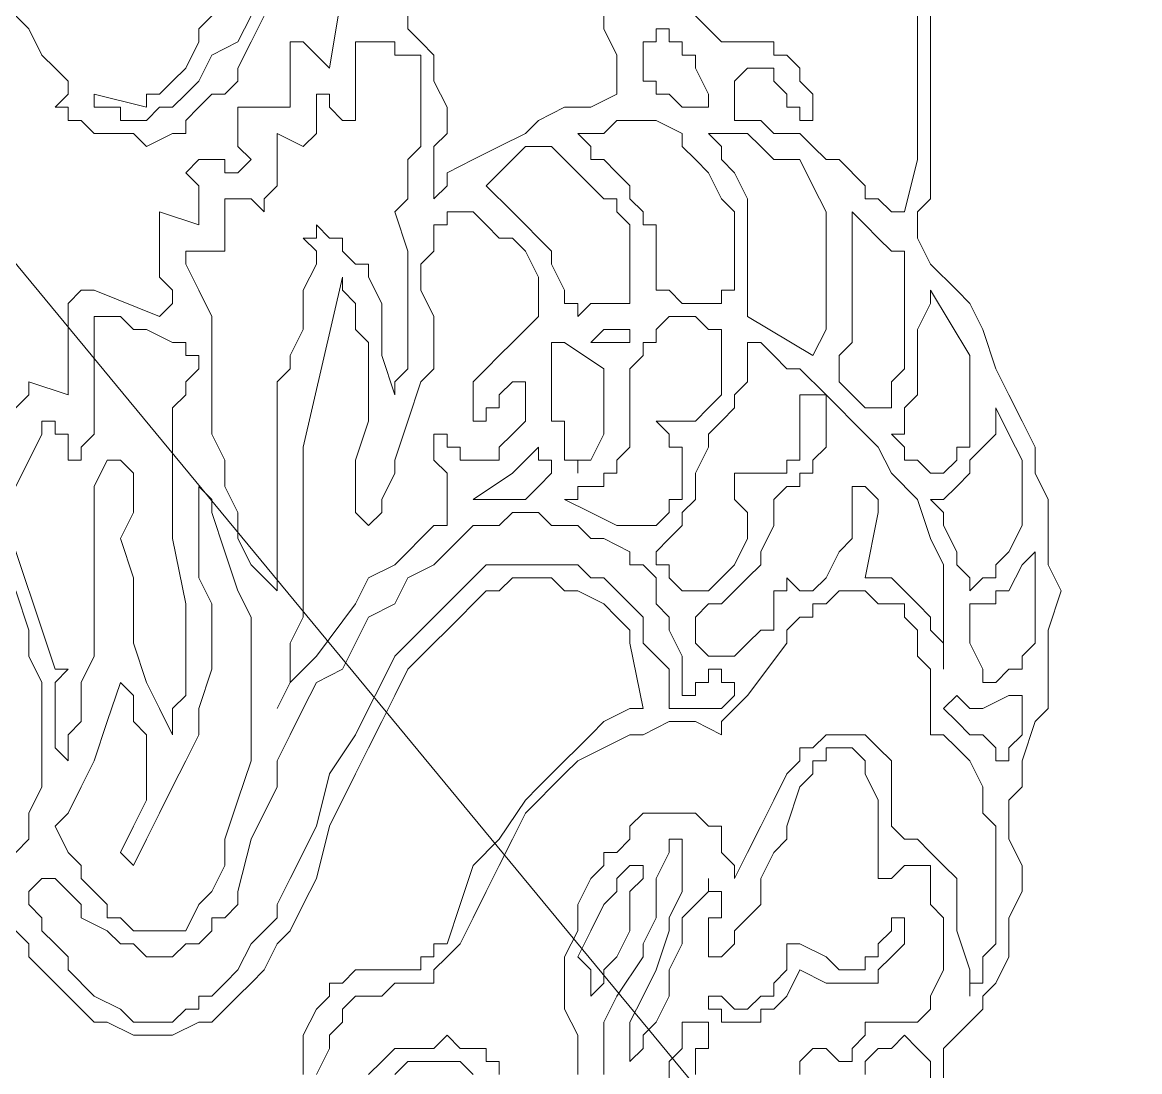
# Model space of a CAD drawing. Extents: x -66030 to 95157, y -13132 to 45879.
# Drawn here: x -17907.4 to -17573.4, y 15058.3 to 15371.9 of the extents above; entities that cross this region are included whole.
import ezdxf

# ---------------------------------------------------------------- set-up
doc = ezdxf.new("R2010")
doc.units = 0
doc.header["$LTSCALE"] = 100
doc.header["$MEASUREMENT"] = 0
doc.layers.get('0').update_dxf_attribs({"linetype": 'CONTINUOUS'})

msp = doc.modelspace()

# ---------------------------------------------------------------- linework, layer by layer
at = {"lineweight": 0}
for points in [[(-18131.96, 15569.16), (-17573.41, 14893.43)], [(-17909.32, 15256.69), (-17905.41, 15260.59), (-17905.41, 15264.5), (-17905.41, 15264.5), (-17893.69, 15260.59), (-17893.69, 15264.5), (-17893.69, 15264.5), (-17893.69, 15268.4), (-17893.69, 15268.4), (-17893.69, 15276.22), (-17893.69, 15280.12), (-17893.69, 15284.03), (-17893.69, 15287.93), (-17893.69, 15287.93), (-17893.69, 15287.93), (-17889.79, 15291.84), (-17889.79, 15291.84), (-17885.88, 15291.84), (-17866.35, 15284.03), (-17862.45, 15287.93), (-17862.45, 15291.84), (-17866.35, 15295.75), (-17866.35, 15299.65), (-17866.35, 15307.46), (-17866.35, 15311.37), (-17866.35, 15315.28), (-17854.64, 15311.37), (-17854.64, 15315.28), (-17854.64, 15315.28), (-17854.64, 15319.18), (-17854.64, 15323.09), (-17854.64, 15323.09), (-17858.54, 15326.99), (-17858.54, 15326.99), (-17854.64, 15330.9), (-17854.64, 15330.9), (-17854.64, 15330.9), (-17850.73, 15330.9), (-17846.82, 15330.9), (-17846.82, 15326.99), (-17846.82, 15326.99), (-17842.92, 15326.99), (-17842.92, 15326.99), (-17839.01, 15330.9), (-17842.92, 15334.81), (-17842.92, 15338.71), (-17842.92, 15342.62), (-17842.92, 15346.52), (-17839.01, 15346.52), (-17839.01, 15346.52), (-17827.29, 15346.52), (-17827.29, 15346.52), (-17827.29, 15346.52), (-17827.29, 15350.43), (-17827.29, 15358.24), (-17827.29, 15362.15), (-17827.29, 15362.15), (-17827.29, 15366.05), (-17827.29, 15366.05), (-17823.39, 15366.05), (-17823.39, 15366.05), (-17819.48, 15362.15), (-17819.48, 15362.15), (-17819.48, 15362.15), (-17815.58, 15358.24), (-17815.58, 15358.24), (-17811.67, 15381.68)], [(-17835.11, 15373.86), (-17839.01, 15366.05), (-17842.92, 15358.24), (-17842.92, 15354.34), (-17846.82, 15350.43), (-17850.73, 15350.43), (-17854.64, 15346.52), (-17858.54, 15342.62), (-17858.54, 15338.71), (-17862.45, 15338.71), (-17870.26, 15334.81), (-17874.16, 15338.71), (-17878.07, 15338.71), (-17881.98, 15338.71), (-17885.88, 15338.71), (-17889.79, 15342.62), (-17893.69, 15342.62), (-17893.69, 15346.52), (-17897.6, 15346.52), (-17893.69, 15350.43), (-17893.69, 15350.43), (-17893.69, 15354.34), (-17893.69, 15354.34), (-17897.6, 15358.24), (-17901.51, 15362.15), (-17905.41, 15369.96), (-17909.32, 15373.86)], [(-17850.73, 15373.86), (-17854.64, 15369.96), (-17854.64, 15366.05), (-17858.54, 15358.24), (-17862.45, 15354.34), (-17862.45, 15354.34), (-17866.35, 15350.43), (-17870.26, 15350.43), (-17870.26, 15346.52), (-17885.88, 15350.43), (-17885.88, 15346.52), (-17881.98, 15346.52), (-17878.07, 15346.52), (-17878.07, 15342.62), (-17874.16, 15342.62), (-17870.26, 15342.62), (-17870.26, 15342.62), (-17866.35, 15346.52), (-17866.35, 15346.52), (-17862.45, 15346.52), (-17858.54, 15350.43), (-17854.64, 15354.34), (-17854.64, 15354.34), (-17850.73, 15362.15), (-17842.92, 15366.05), (-17839.01, 15373.86)], [(-17733.55, 15373.86), (-17733.55, 15369.96), (-17729.64, 15362.15), (-17729.64, 15354.34), (-17729.64, 15350.43), (-17737.46, 15346.52), (-17745.27, 15346.52), (-17753.08, 15342.62), (-17756.99, 15338.71), (-17764.8, 15334.81), (-17772.61, 15330.9), (-17780.42, 15326.99), (-17780.42, 15323.09), (-17784.33, 15319.18), (-17784.33, 15334.81), (-17780.42, 15338.71), (-17780.42, 15346.52), (-17784.33, 15354.34), (-17784.33, 15358.24), (-17784.33, 15358.24), (-17784.33, 15362.15), (-17788.23, 15366.05), (-17788.23, 15366.05), (-17792.14, 15369.96), (-17792.14, 15373.86)], [(-17706.21, 15373.86), (-17702.3, 15369.96), (-17702.3, 15369.96), (-17698.4, 15366.05), (-17694.49, 15366.05), (-17694.49, 15366.05), (-17690.58, 15366.05), (-17690.58, 15366.05), (-17686.68, 15366.05), (-17682.77, 15366.05), (-17682.77, 15362.15), (-17678.87, 15362.15), (-17678.87, 15362.15), (-17674.96, 15358.24), (-17674.96, 15358.24), (-17674.96, 15354.34), (-17671.05, 15350.43), (-17671.05, 15342.62), (-17674.96, 15342.62), (-17674.96, 15346.52), (-17678.87, 15346.52), (-17678.87, 15346.52), (-17678.87, 15350.43), (-17682.77, 15354.34), (-17682.77, 15358.24), (-17686.68, 15358.24), (-17686.68, 15358.24), (-17686.68, 15358.24), (-17690.58, 15358.24), (-17690.58, 15358.24), (-17694.49, 15354.34), (-17694.49, 15350.43), (-17694.49, 15350.43), (-17694.49, 15346.52), (-17694.49, 15346.52), (-17694.49, 15342.62), (-17690.58, 15342.62), (-17686.68, 15342.62), (-17682.77, 15338.71), (-17678.87, 15338.71), (-17674.96, 15338.71), (-17671.05, 15334.81), (-17671.05, 15334.81), (-17667.15, 15330.9), (-17663.24, 15330.9), (-17655.43, 15323.09), (-17655.43, 15319.18), (-17651.52, 15319.18), (-17647.62, 15315.28), (-17643.71, 15315.28), (-17639.81, 15330.9), (-17639.81, 15342.62), (-17639.81, 15358.24), (-17639.81, 15373.86)], [(-17631.99, 15053.58), (-17631.99, 15061.39), (-17631.99, 15065.29), (-17628.09, 15069.2), (-17624.18, 15073.11), (-17620.28, 15077.01), (-17620.28, 15080.92), (-17616.37, 15084.82), (-17612.47, 15092.64), (-17612.47, 15104.35), (-17608.56, 15112.17), (-17608.56, 15119.98), (-17612.47, 15127.79), (-17612.47, 15131.69), (-17612.47, 15135.6), (-17612.47, 15139.51), (-17608.56, 15143.41), (-17608.56, 15151.22), (-17604.65, 15162.94), (-17600.75, 15166.85), (-17600.75, 15174.66), (-17600.75, 15182.47), (-17600.75, 15190.28), (-17596.84, 15202), (-17600.75, 15209.81), (-17600.75, 15217.63), (-17600.75, 15229.34), (-17604.65, 15237.16), (-17604.65, 15244.97), (-17608.56, 15252.78), (-17612.47, 15260.59), (-17616.37, 15268.4), (-17620.28, 15280.12), (-17624.18, 15287.93), (-17628.09, 15291.84), (-17635.9, 15299.65), (-17639.81, 15307.46), (-17639.81, 15311.37), (-17639.81, 15311.37), (-17639.81, 15315.28), (-17639.81, 15315.28), (-17635.9, 15319.18), (-17635.9, 15319.18), (-17635.9, 15323.09), (-17635.9, 15330.9), (-17635.9, 15342.62), (-17635.9, 15354.34), (-17635.9, 15366.05), (-17635.9, 15373.86)], [(-17909.32, 15100.45), (-17905.41, 15096.54), (-17905.41, 15092.64), (-17901.51, 15088.73), (-17897.6, 15084.82), (-17889.79, 15077.01), (-17885.88, 15073.11), (-17881.98, 15073.11), (-17874.16, 15069.2), (-17874.16, 15069.2), (-17870.26, 15069.2), (-17866.35, 15069.2), (-17862.45, 15069.2), (-17854.64, 15073.11), (-17850.73, 15073.11), (-17846.82, 15077.01), (-17842.92, 15080.92), (-17842.92, 15080.92), (-17839.01, 15084.82), (-17835.11, 15088.73), (-17831.2, 15096.54), (-17827.29, 15100.45), (-17823.39, 15108.26), (-17819.48, 15116.07), (-17815.58, 15131.69), (-17807.76, 15147.32), (-17803.86, 15155.13), (-17799.95, 15162.94), (-17796.05, 15170.75), (-17792.14, 15178.57), (-17784.33, 15186.38), (-17780.42, 15190.28), (-17776.52, 15194.19), (-17772.61, 15198.1), (-17768.7, 15202), (-17764.8, 15202), (-17760.89, 15205.91), (-17756.99, 15205.91), (-17749.17, 15205.91), (-17745.27, 15202), (-17741.36, 15202), (-17733.55, 15198.1), (-17729.64, 15194.19), (-17725.74, 15190.28), (-17725.74, 15186.38), (-17721.83, 15166.85), (-17725.74, 15166.85), (-17733.55, 15162.94), (-17737.46, 15159.04), (-17741.36, 15155.13), (-17745.27, 15151.22), (-17749.17, 15147.32), (-17753.08, 15143.41), (-17756.99, 15139.51), (-17764.8, 15127.79), (-17772.61, 15119.98), (-17776.52, 15108.26), (-17780.42, 15096.54), (-17784.33, 15096.54), (-17784.33, 15092.64), (-17788.23, 15092.64), (-17788.23, 15088.73), (-17792.14, 15088.73), (-17796.05, 15088.73), (-17799.95, 15088.73), (-17807.76, 15088.73), (-17807.76, 15088.73), (-17811.67, 15084.82), (-17811.67, 15084.82), (-17815.58, 15084.82), (-17815.58, 15080.92), (-17819.48, 15077.01), (-17823.39, 15069.2), (-17823.39, 15057.48)], [(-17909.32, 15202), (-17905.41, 15190.28), (-17905.41, 15182.47), (-17901.51, 15174.66), (-17901.51, 15162.94), (-17901.51, 15155.13), (-17901.51, 15143.41), (-17905.41, 15135.6), (-17905.41, 15127.79), (-17909.32, 15123.88)], [(-17741.36, 15057.48), (-17741.36, 15065.29), (-17741.36, 15069.2), (-17745.27, 15077.01), (-17745.27, 15084.82), (-17745.27, 15092.64), (-17741.36, 15100.45), (-17741.36, 15108.26), (-17737.46, 15116.07), (-17733.55, 15119.98), (-17733.55, 15123.88), (-17729.64, 15123.88), (-17725.74, 15127.79), (-17725.74, 15131.69), (-17721.83, 15135.6), (-17717.93, 15135.6), (-17710.11, 15135.6), (-17710.11, 15135.6), (-17706.21, 15135.6), (-17702.3, 15131.69), (-17702.3, 15131.69), (-17698.4, 15131.69), (-17698.4, 15127.79), (-17698.4, 15127.79), (-17698.4, 15123.88), (-17694.49, 15119.98), (-17694.49, 15119.98), (-17694.49, 15116.07), (-17690.58, 15123.88), (-17686.68, 15131.69), (-17682.77, 15139.51), (-17678.87, 15147.32), (-17678.87, 15147.32), (-17674.96, 15151.22), (-17674.96, 15155.13), (-17671.05, 15155.13), (-17667.15, 15159.04), (-17663.24, 15159.04), (-17659.34, 15159.04), (-17655.43, 15159.04), (-17655.43, 15159.04), (-17651.52, 15155.13), (-17651.52, 15155.13), (-17651.52, 15155.13), (-17647.62, 15151.22), (-17647.62, 15147.32), (-17647.62, 15139.51), (-17647.62, 15131.69), (-17643.71, 15127.79), (-17643.71, 15127.79), (-17639.81, 15127.79), (-17639.81, 15127.79), (-17635.9, 15123.88), (-17635.9, 15123.88), (-17631.99, 15119.98), (-17628.09, 15116.07), (-17628.09, 15100.45), (-17624.18, 15088.73), (-17624.18, 15080.92), (-17624.18, 15084.82), (-17620.28, 15084.82), (-17620.28, 15088.73), (-17620.28, 15092.64), (-17616.37, 15096.54), (-17616.37, 15100.45), (-17616.37, 15108.26), (-17616.37, 15112.17), (-17616.37, 15123.88), (-17616.37, 15131.69), (-17620.28, 15135.6), (-17620.28, 15139.51), (-17620.28, 15143.41), (-17624.18, 15151.22), (-17624.18, 15151.22), (-17628.09, 15155.13), (-17628.09, 15155.13), (-17631.99, 15159.04), (-17631.99, 15159.04), (-17635.9, 15159.04), (-17635.9, 15162.94), (-17635.9, 15166.85), (-17635.9, 15170.75), (-17635.9, 15178.57), (-17639.81, 15182.47), (-17639.81, 15186.38), (-17639.81, 15190.28), (-17639.81, 15190.28), (-17643.71, 15194.19), (-17643.71, 15198.1), (-17647.62, 15198.1), (-17651.52, 15198.1), (-17655.43, 15202), (-17659.34, 15202), (-17663.24, 15202), (-17667.15, 15198.1), (-17671.05, 15198.1), (-17671.05, 15194.19), (-17674.96, 15194.19), (-17678.87, 15190.28), (-17678.87, 15186.38), (-17690.58, 15170.75), (-17690.58, 15170.75), (-17694.49, 15166.85), (-17698.4, 15162.94), (-17698.4, 15159.04), (-17706.21, 15162.94), (-17714.02, 15162.94), (-17721.83, 15159.04), (-17725.74, 15159.04), (-17733.55, 15155.13), (-17741.36, 15151.22), (-17745.27, 15147.32), (-17749.17, 15143.41), (-17753.08, 15139.51), (-17756.99, 15135.6), (-17760.89, 15127.79), (-17764.8, 15119.98), (-17768.7, 15112.17), (-17772.61, 15104.35), (-17776.52, 15096.54), (-17780.42, 15092.64), (-17784.33, 15088.73), (-17784.33, 15084.82), (-17788.23, 15084.82), (-17796.05, 15084.82), (-17799.95, 15080.92), (-17803.86, 15080.92), (-17807.76, 15080.92), (-17811.67, 15077.01), (-17811.67, 15073.11), (-17815.58, 15069.2), (-17815.58, 15065.29), (-17819.48, 15057.48)], [(-17674.96, 15057.48), (-17674.96, 15061.39), (-17671.05, 15065.29), (-17671.05, 15065.29), (-17671.05, 15065.29), (-17667.15, 15065.29), (-17667.15, 15065.29), (-17663.24, 15061.39), (-17663.24, 15061.39), (-17659.34, 15061.39), (-17659.34, 15065.29), (-17659.34, 15065.29), (-17655.43, 15069.2), (-17655.43, 15073.11), (-17651.52, 15073.11), (-17651.52, 15073.11), (-17647.62, 15073.11), (-17643.71, 15073.11), (-17639.81, 15073.11), (-17635.9, 15077.01), (-17635.9, 15080.92), (-17635.9, 15080.92), (-17631.99, 15088.73), (-17631.99, 15092.64), (-17631.99, 15096.54), (-17631.99, 15104.35), (-17635.9, 15108.26), (-17635.9, 15119.98), (-17639.81, 15119.98), (-17639.81, 15119.98), (-17643.71, 15119.98), (-17643.71, 15119.98), (-17647.62, 15116.07), (-17651.52, 15116.07), (-17651.52, 15116.07), (-17651.52, 15119.98), (-17651.52, 15123.88), (-17651.52, 15123.88), (-17651.52, 15131.69), (-17651.52, 15131.69), (-17651.52, 15135.6), (-17651.52, 15139.51), (-17655.43, 15147.32), (-17655.43, 15151.22), (-17655.43, 15151.22), (-17659.34, 15155.13), (-17659.34, 15155.13), (-17663.24, 15155.13), (-17667.15, 15155.13), (-17667.15, 15151.22), (-17671.05, 15151.22), (-17671.05, 15147.32), (-17671.05, 15147.32), (-17674.96, 15143.41), (-17678.87, 15131.69), (-17678.87, 15127.79), (-17682.77, 15123.88), (-17686.68, 15116.07), (-17686.68, 15108.26), (-17694.49, 15100.45), (-17694.49, 15096.54), (-17698.4, 15092.64), (-17698.4, 15092.64), (-17702.3, 15092.64), (-17702.3, 15096.54), (-17702.3, 15096.54), (-17702.3, 15100.45), (-17702.3, 15104.35), (-17698.4, 15104.35), (-17698.4, 15108.26), (-17698.4, 15112.17), (-17702.3, 15112.17), (-17702.3, 15116.07), (-17702.3, 15112.17), (-17706.21, 15108.26), (-17710.11, 15104.35), (-17710.11, 15096.54), (-17714.02, 15088.73), (-17714.02, 15080.92), (-17717.93, 15073.11), (-17721.83, 15069.2), (-17721.83, 15065.29), (-17725.74, 15061.39), (-17725.74, 15061.39), (-17725.74, 15061.39), (-17725.74, 15065.29), (-17725.74, 15065.29), (-17725.74, 15069.2), (-17725.74, 15069.2), (-17725.74, 15073.11), (-17721.83, 15080.92), (-17717.93, 15088.73), (-17714.02, 15100.45), (-17714.02, 15104.35), (-17710.11, 15112.17), (-17710.11, 15112.17), (-17710.11, 15116.07), (-17710.11, 15119.98), (-17710.11, 15123.88), (-17710.11, 15123.88), (-17710.11, 15127.79), (-17710.11, 15127.79), (-17714.02, 15127.79), (-17714.02, 15123.88), (-17714.02, 15123.88), (-17717.93, 15116.07), (-17717.93, 15108.26), (-17717.93, 15108.26), (-17717.93, 15104.35), (-17721.83, 15096.54), (-17721.83, 15092.64), (-17729.64, 15080.92), (-17733.55, 15073.11), (-17733.55, 15069.2), (-17733.55, 15069.2), (-17733.55, 15065.29), (-17733.55, 15061.39), (-17733.55, 15057.48)], [(-17714.02, 15053.58), (-17714.02, 15061.39), (-17710.11, 15065.29), (-17710.11, 15069.2), (-17710.11, 15073.11), (-17706.21, 15073.11), (-17706.21, 15073.11), (-17702.3, 15073.11), (-17702.3, 15073.11), (-17702.3, 15069.2), (-17702.3, 15065.29), (-17702.3, 15065.29), (-17702.3, 15065.29), (-17706.21, 15065.29), (-17706.21, 15061.39), (-17706.21, 15061.39), (-17706.21, 15057.48)], [(-17803.86, 15057.48), (-17799.95, 15061.39), (-17799.95, 15061.39), (-17796.05, 15065.29), (-17792.14, 15065.29), (-17792.14, 15065.29), (-17788.23, 15065.29), (-17784.33, 15065.29), (-17780.42, 15069.2), (-17776.52, 15065.29), (-17772.61, 15065.29), (-17768.7, 15065.29), (-17768.7, 15061.39), (-17764.8, 15061.39), (-17764.8, 15057.48)], [(-17635.9, 15053.58), (-17635.9, 15061.39), (-17639.81, 15065.29), (-17639.81, 15065.29), (-17639.81, 15065.29), (-17643.71, 15069.2), (-17647.62, 15065.29), (-17651.52, 15065.29), (-17651.52, 15065.29), (-17655.43, 15061.39), (-17655.43, 15057.48)], [(-17796.05, 15057.48), (-17792.14, 15061.39), (-17788.23, 15061.39), (-17784.33, 15061.39), (-17780.42, 15061.39), (-17776.52, 15061.39), (-17772.61, 15057.48)]]:
    msp.add_lwpolyline(points, dxfattribs=at)
for points in [[(-17710.11, 15346.52), (-17710.11, 15346.52), (-17706.21, 15346.52), (-17706.21, 15346.52), (-17706.21, 15346.52), (-17702.3, 15346.52), (-17702.3, 15346.52), (-17702.3, 15350.43), (-17706.21, 15358.24), (-17706.21, 15362.15), (-17710.11, 15362.15), (-17710.11, 15366.05), (-17714.02, 15366.05), (-17714.02, 15369.96), (-17717.93, 15369.96), (-17717.93, 15366.05), (-17717.93, 15366.05), (-17721.83, 15366.05), (-17721.83, 15366.05), (-17721.83, 15362.15), (-17721.83, 15358.24), (-17721.83, 15358.24), (-17721.83, 15354.34), (-17717.93, 15354.34), (-17717.93, 15350.43), (-17714.02, 15350.43), (-17710.11, 15346.52)], [(-17850.73, 15264.5), (-17850.73, 15248.87), (-17846.82, 15241.06), (-17846.82, 15233.25), (-17842.92, 15225.44), (-17842.92, 15217.63), (-17839.01, 15209.81), (-17835.11, 15205.91), (-17831.2, 15202), (-17831.2, 15213.72), (-17831.2, 15221.53), (-17831.2, 15237.16), (-17831.2, 15244.97), (-17831.2, 15256.69), (-17831.2, 15260.59), (-17831.2, 15264.5), (-17827.29, 15268.4), (-17827.29, 15272.31), (-17823.39, 15280.12), (-17823.39, 15287.93), (-17823.39, 15291.84), (-17819.48, 15299.65), (-17819.48, 15303.56), (-17823.39, 15307.46), (-17819.48, 15307.46), (-17819.48, 15311.37), (-17819.48, 15311.37), (-17815.58, 15307.46), (-17811.67, 15307.46), (-17811.67, 15303.56), (-17807.76, 15299.65), (-17803.86, 15299.65), (-17803.86, 15295.75), (-17799.95, 15287.93), (-17799.95, 15280.12), (-17799.95, 15272.31), (-17796.05, 15260.59), (-17796.05, 15264.5), (-17792.14, 15268.4), (-17792.14, 15272.31), (-17792.14, 15276.22), (-17792.14, 15280.12), (-17792.14, 15287.93), (-17792.14, 15295.75), (-17792.14, 15303.56), (-17796.05, 15315.28), (-17792.14, 15319.18), (-17792.14, 15323.09), (-17792.14, 15330.9), (-17788.23, 15334.81), (-17788.23, 15338.71), (-17788.23, 15338.71), (-17788.23, 15346.52), (-17788.23, 15354.34), (-17788.23, 15362.15), (-17792.14, 15362.15), (-17796.05, 15362.15), (-17796.05, 15366.05), (-17799.95, 15366.05), (-17799.95, 15366.05), (-17803.86, 15366.05), (-17807.76, 15366.05), (-17807.76, 15366.05), (-17807.76, 15362.15), (-17807.76, 15354.34), (-17807.76, 15350.43), (-17807.76, 15346.52), (-17807.76, 15346.52), (-17807.76, 15342.62), (-17811.67, 15342.62), (-17811.67, 15342.62), (-17815.58, 15346.52), (-17815.58, 15350.43), (-17819.48, 15350.43), (-17819.48, 15350.43), (-17819.48, 15346.52), (-17819.48, 15342.62), (-17819.48, 15338.71), (-17819.48, 15338.71), (-17819.48, 15338.71), (-17823.39, 15334.81), (-17823.39, 15334.81), (-17831.2, 15338.71), (-17831.2, 15334.81), (-17831.2, 15330.9), (-17831.2, 15326.99), (-17831.2, 15323.09), (-17831.2, 15323.09), (-17835.11, 15319.18), (-17835.11, 15315.28), (-17835.11, 15315.28), (-17839.01, 15319.18), (-17839.01, 15319.18), (-17842.92, 15319.18), (-17842.92, 15319.18), (-17846.82, 15319.18), (-17846.82, 15319.18), (-17846.82, 15315.28), (-17846.82, 15315.28), (-17846.82, 15311.37), (-17846.82, 15307.46), (-17846.82, 15307.46), (-17846.82, 15303.56), (-17846.82, 15303.56), (-17846.82, 15303.56), (-17850.73, 15303.56), (-17850.73, 15303.56), (-17854.64, 15303.56), (-17854.64, 15303.56), (-17854.64, 15303.56), (-17858.54, 15303.56), (-17858.54, 15303.56), (-17858.54, 15299.65), (-17854.64, 15291.84), (-17850.73, 15284.03), (-17850.73, 15280.12), (-17850.73, 15272.31), (-17850.73, 15272.31), (-17850.73, 15268.4), (-17850.73, 15268.4), (-17850.73, 15264.5)], [(-17725.74, 15319.18), (-17721.83, 15315.28), (-17721.83, 15311.37), (-17717.93, 15311.37), (-17717.93, 15307.46), (-17717.93, 15303.56), (-17717.93, 15299.65), (-17717.93, 15291.84), (-17714.02, 15291.84), (-17710.11, 15287.93), (-17706.21, 15287.93), (-17702.3, 15287.93), (-17698.4, 15287.93), (-17698.4, 15287.93), (-17698.4, 15287.93), (-17698.4, 15291.84), (-17694.49, 15291.84), (-17694.49, 15295.75), (-17694.49, 15299.65), (-17694.49, 15303.56), (-17694.49, 15307.46), (-17694.49, 15315.28), (-17698.4, 15319.18), (-17702.3, 15326.99), (-17706.21, 15330.9), (-17710.11, 15334.81), (-17710.11, 15338.71), (-17717.93, 15342.62), (-17717.93, 15342.62), (-17717.93, 15342.62), (-17721.83, 15342.62), (-17725.74, 15342.62), (-17729.64, 15342.62), (-17733.55, 15338.71), (-17737.46, 15338.71), (-17741.36, 15338.71), (-17737.46, 15334.81), (-17737.46, 15334.81), (-17737.46, 15330.9), (-17733.55, 15330.9), (-17729.64, 15326.99), (-17725.74, 15323.09), (-17725.74, 15319.18)], [(-17690.58, 15284.03), (-17671.05, 15272.31), (-17667.15, 15280.12), (-17667.15, 15287.93), (-17667.15, 15295.75), (-17667.15, 15303.56), (-17667.15, 15307.46), (-17667.15, 15315.28), (-17671.05, 15323.09), (-17674.96, 15330.9), (-17682.77, 15330.9), (-17686.68, 15334.81), (-17690.58, 15338.71), (-17694.49, 15338.71), (-17698.4, 15338.71), (-17702.3, 15338.71), (-17698.4, 15334.81), (-17698.4, 15330.9), (-17694.49, 15326.99), (-17690.58, 15319.18), (-17690.58, 15311.37), (-17690.58, 15307.46), (-17690.58, 15299.65), (-17690.58, 15291.84), (-17690.58, 15284.03)], [(-17745.27, 15287.93), (-17741.36, 15287.93), (-17741.36, 15284.03), (-17737.46, 15287.93), (-17733.55, 15287.93), (-17729.64, 15287.93), (-17725.74, 15287.93), (-17725.74, 15291.84), (-17725.74, 15295.75), (-17725.74, 15299.65), (-17725.74, 15303.56), (-17725.74, 15307.46), (-17725.74, 15311.37), (-17729.64, 15315.28), (-17729.64, 15319.18), (-17733.55, 15319.18), (-17737.46, 15323.09), (-17741.36, 15326.99), (-17745.27, 15330.9), (-17749.17, 15334.81), (-17753.08, 15334.81), (-17753.08, 15334.81), (-17756.99, 15334.81), (-17768.7, 15323.09), (-17760.89, 15315.28), (-17756.99, 15311.37), (-17753.08, 15307.46), (-17749.17, 15303.56), (-17749.17, 15299.65), (-17745.27, 15291.84), (-17745.27, 15287.93)], [(-17831.2, 15166.85), (-17827.29, 15174.66), (-17819.48, 15182.47), (-17807.76, 15198.1), (-17803.86, 15205.91), (-17796.05, 15209.81), (-17792.14, 15213.72), (-17788.23, 15217.63), (-17784.33, 15221.53), (-17780.42, 15221.53), (-17780.42, 15225.44), (-17780.42, 15229.34), (-17780.42, 15229.34), (-17780.42, 15233.25), (-17780.42, 15237.16), (-17784.33, 15241.06), (-17784.33, 15241.06), (-17784.33, 15244.97), (-17784.33, 15244.97), (-17784.33, 15248.87), (-17784.33, 15248.87), (-17780.42, 15248.87), (-17780.42, 15244.97), (-17776.52, 15244.97), (-17776.52, 15241.06), (-17776.52, 15241.06), (-17772.61, 15241.06), (-17772.61, 15241.06), (-17768.7, 15241.06), (-17768.7, 15241.06), (-17768.7, 15241.06), (-17764.8, 15241.06), (-17764.8, 15244.97), (-17760.89, 15248.87), (-17760.89, 15248.87), (-17756.99, 15252.78), (-17756.99, 15256.69), (-17756.99, 15260.59), (-17756.99, 15264.5), (-17756.99, 15264.5), (-17760.89, 15264.5), (-17760.89, 15264.5), (-17760.89, 15264.5), (-17764.8, 15260.59), (-17764.8, 15256.69), (-17768.7, 15256.69), (-17768.7, 15252.78), (-17768.7, 15252.78), (-17772.61, 15252.78), (-17772.61, 15256.69), (-17772.61, 15256.69), (-17772.61, 15260.59), (-17772.61, 15264.5), (-17768.7, 15268.4), (-17764.8, 15272.31), (-17760.89, 15276.22), (-17756.99, 15280.12), (-17753.08, 15284.03), (-17753.08, 15287.93), (-17753.08, 15287.93), (-17753.08, 15291.84), (-17753.08, 15295.75), (-17756.99, 15303.56), (-17760.89, 15307.46), (-17764.8, 15307.46), (-17768.7, 15311.37), (-17772.61, 15315.28), (-17772.61, 15315.28), (-17776.52, 15315.28), (-17776.52, 15315.28), (-17780.42, 15315.28), (-17780.42, 15311.37), (-17784.33, 15311.37), (-17784.33, 15307.46), (-17784.33, 15303.56), (-17788.23, 15299.65), (-17788.23, 15295.75), (-17788.23, 15291.84), (-17784.33, 15284.03), (-17784.33, 15276.22), (-17784.33, 15272.31), (-17784.33, 15268.4), (-17788.23, 15264.5), (-17792.14, 15252.78), (-17796.05, 15241.06), (-17796.05, 15237.16), (-17799.95, 15229.34), (-17799.95, 15225.44), (-17803.86, 15221.53), (-17807.76, 15225.44), (-17807.76, 15241.06), (-17803.86, 15252.78), (-17803.86, 15260.59), (-17803.86, 15268.4), (-17803.86, 15276.22), (-17807.76, 15280.12), (-17807.76, 15284.03), (-17807.76, 15287.93), (-17811.67, 15291.84), (-17811.67, 15295.75), (-17823.39, 15244.97), (-17823.39, 15237.16), (-17823.39, 15225.44), (-17823.39, 15213.72), (-17823.39, 15205.91), (-17823.39, 15194.19), (-17827.29, 15186.38), (-17827.29, 15174.66), (-17831.2, 15166.85)], [(-17655.43, 15256.69), (-17651.52, 15256.69), (-17651.52, 15256.69), (-17647.62, 15256.69), (-17647.62, 15256.69), (-17647.62, 15260.59), (-17647.62, 15264.5), (-17643.71, 15268.4), (-17643.71, 15272.31), (-17643.71, 15280.12), (-17643.71, 15291.84), (-17643.71, 15299.65), (-17643.71, 15303.56), (-17647.62, 15303.56), (-17651.52, 15307.46), (-17655.43, 15311.37), (-17659.34, 15315.28), (-17659.34, 15315.28), (-17659.34, 15303.56), (-17659.34, 15291.84), (-17659.34, 15287.93), (-17659.34, 15280.12), (-17659.34, 15276.22), (-17663.24, 15272.31), (-17663.24, 15264.5), (-17659.34, 15260.59), (-17659.34, 15260.59), (-17655.43, 15256.69), (-17655.43, 15256.69), (-17655.43, 15256.69)], [(-17635.9, 15237.16), (-17635.9, 15237.16), (-17631.99, 15237.16), (-17628.09, 15241.06), (-17628.09, 15241.06), (-17628.09, 15244.97), (-17624.18, 15244.97), (-17624.18, 15252.78), (-17624.18, 15256.69), (-17624.18, 15260.59), (-17624.18, 15272.31), (-17635.9, 15291.84), (-17635.9, 15287.93), (-17639.81, 15280.12), (-17639.81, 15272.31), (-17639.81, 15264.5), (-17639.81, 15260.59), (-17643.71, 15256.69), (-17643.71, 15252.78), (-17643.71, 15248.87), (-17647.62, 15248.87), (-17643.71, 15244.97), (-17643.71, 15244.97), (-17643.71, 15241.06), (-17639.81, 15241.06), (-17635.9, 15237.16)], [(-17897.6, 15178.57), (-17893.69, 15178.57), (-17897.6, 15174.66), (-17897.6, 15166.85), (-17897.6, 15162.94), (-17897.6, 15159.04), (-17897.6, 15155.13), (-17893.69, 15151.22), (-17893.69, 15159.04), (-17889.79, 15162.94), (-17889.79, 15166.85), (-17889.79, 15174.66), (-17885.88, 15182.47), (-17885.88, 15194.19), (-17885.88, 15205.91), (-17885.88, 15217.63), (-17885.88, 15229.34), (-17885.88, 15233.25), (-17881.98, 15241.06), (-17881.98, 15241.06), (-17881.98, 15241.06), (-17878.07, 15241.06), (-17878.07, 15241.06), (-17878.07, 15241.06), (-17874.16, 15237.16), (-17874.16, 15225.44), (-17878.07, 15217.63), (-17874.16, 15205.91), (-17874.16, 15194.19), (-17874.16, 15186.38), (-17870.26, 15174.66), (-17866.35, 15166.85), (-17862.45, 15159.04), (-17862.45, 15162.94), (-17862.45, 15166.85), (-17858.54, 15170.75), (-17858.54, 15178.57), (-17858.54, 15186.38), (-17858.54, 15198.1), (-17862.45, 15217.63), (-17862.45, 15225.44), (-17862.45, 15233.25), (-17862.45, 15237.16), (-17862.45, 15241.06), (-17862.45, 15244.97), (-17862.45, 15252.78), (-17862.45, 15256.69), (-17858.54, 15260.59), (-17858.54, 15264.5), (-17858.54, 15264.5), (-17854.64, 15268.4), (-17854.64, 15272.31), (-17858.54, 15272.31), (-17858.54, 15276.22), (-17858.54, 15276.22), (-17862.45, 15276.22), (-17870.26, 15280.12), (-17870.26, 15280.12), (-17874.16, 15280.12), (-17878.07, 15284.03), (-17881.98, 15284.03), (-17885.88, 15284.03), (-17885.88, 15280.12), (-17885.88, 15272.31), (-17885.88, 15260.59), (-17885.88, 15248.87), (-17889.79, 15244.97), (-17889.79, 15241.06), (-17889.79, 15241.06), (-17893.69, 15241.06), (-17893.69, 15248.87), (-17897.6, 15248.87), (-17897.6, 15248.87), (-17897.6, 15248.87), (-17897.6, 15252.78), (-17901.51, 15252.78), (-17901.51, 15248.87), (-17913.22, 15225.44), (-17897.6, 15178.57)], [(-17717.93, 15221.53), (-17714.02, 15225.44), (-17714.02, 15225.44), (-17714.02, 15229.34), (-17710.11, 15229.34), (-17710.11, 15233.25), (-17710.11, 15241.06), (-17710.11, 15241.06), (-17710.11, 15241.06), (-17710.11, 15244.97), (-17714.02, 15244.97), (-17714.02, 15248.87), (-17714.02, 15248.87), (-17717.93, 15252.78), (-17717.93, 15252.78), (-17714.02, 15252.78), (-17714.02, 15252.78), (-17714.02, 15252.78), (-17710.11, 15252.78), (-17710.11, 15252.78), (-17706.21, 15252.78), (-17702.3, 15256.69), (-17702.3, 15256.69), (-17702.3, 15256.69), (-17698.4, 15260.59), (-17698.4, 15264.5), (-17698.4, 15264.5), (-17698.4, 15268.4), (-17698.4, 15272.31), (-17698.4, 15276.22), (-17698.4, 15276.22), (-17698.4, 15280.12), (-17702.3, 15280.12), (-17702.3, 15280.12), (-17706.21, 15284.03), (-17710.11, 15284.03), (-17710.11, 15284.03), (-17714.02, 15284.03), (-17717.93, 15280.12), (-17717.93, 15280.12), (-17717.93, 15276.22), (-17721.83, 15276.22), (-17721.83, 15272.31), (-17721.83, 15272.31), (-17725.74, 15268.4), (-17725.74, 15268.4), (-17725.74, 15264.5), (-17725.74, 15260.59), (-17725.74, 15260.59), (-17725.74, 15256.69), (-17725.74, 15252.78), (-17725.74, 15248.87), (-17725.74, 15244.97), (-17729.64, 15241.06), (-17729.64, 15237.16), (-17733.55, 15237.16), (-17733.55, 15233.25), (-17737.46, 15233.25), (-17741.36, 15233.25), (-17741.36, 15229.34), (-17745.27, 15229.34), (-17737.46, 15225.44), (-17729.64, 15221.53), (-17729.64, 15221.53), (-17725.74, 15221.53), (-17721.83, 15221.53), (-17717.93, 15221.53)], [(-17729.64, 15276.22), (-17729.64, 15276.22), (-17725.74, 15276.22), (-17725.74, 15276.22), (-17725.74, 15280.12), (-17725.74, 15280.12), (-17725.74, 15280.12), (-17729.64, 15280.12), (-17733.55, 15280.12), (-17733.55, 15280.12), (-17733.55, 15280.12), (-17737.46, 15276.22), (-17737.46, 15276.22), (-17733.55, 15276.22), (-17733.55, 15276.22), (-17733.55, 15276.22), (-17729.64, 15276.22)], [(-17745.27, 15241.06), (-17741.36, 15241.06), (-17741.36, 15237.16), (-17741.36, 15237.16), (-17741.36, 15241.06), (-17737.46, 15241.06), (-17737.46, 15241.06), (-17733.55, 15248.87), (-17733.55, 15252.78), (-17733.55, 15256.69), (-17733.55, 15256.69), (-17733.55, 15260.59), (-17733.55, 15264.5), (-17733.55, 15268.4), (-17745.27, 15276.22), (-17749.17, 15276.22), (-17749.17, 15272.31), (-17749.17, 15268.4), (-17749.17, 15264.5), (-17749.17, 15260.59), (-17749.17, 15252.78), (-17749.17, 15252.78), (-17745.27, 15252.78), (-17745.27, 15248.87), (-17745.27, 15244.97), (-17745.27, 15241.06)], [(-17706.21, 15202), (-17702.3, 15202), (-17702.3, 15202), (-17698.4, 15205.91), (-17698.4, 15205.91), (-17694.49, 15209.81), (-17690.58, 15217.63), (-17690.58, 15217.63), (-17690.58, 15221.53), (-17690.58, 15221.53), (-17690.58, 15221.53), (-17690.58, 15225.44), (-17694.49, 15229.34), (-17694.49, 15233.25), (-17694.49, 15233.25), (-17694.49, 15233.25), (-17694.49, 15237.16), (-17690.58, 15237.16), (-17690.58, 15237.16), (-17686.68, 15237.16), (-17686.68, 15237.16), (-17682.77, 15237.16), (-17678.87, 15237.16), (-17678.87, 15241.06), (-17674.96, 15241.06), (-17674.96, 15244.97), (-17674.96, 15244.97), (-17674.96, 15248.87), (-17674.96, 15248.87), (-17674.96, 15252.78), (-17674.96, 15256.69), (-17674.96, 15256.69), (-17674.96, 15260.59), (-17674.96, 15260.59), (-17671.05, 15260.59), (-17671.05, 15260.59), (-17667.15, 15260.59), (-17667.15, 15256.69), (-17667.15, 15256.69), (-17667.15, 15252.78), (-17667.15, 15248.87), (-17667.15, 15244.97), (-17671.05, 15241.06), (-17671.05, 15237.16), (-17674.96, 15237.16), (-17674.96, 15233.25), (-17678.87, 15233.25), (-17682.77, 15229.34), (-17682.77, 15225.44), (-17682.77, 15221.53), (-17686.68, 15213.72), (-17686.68, 15209.81), (-17690.58, 15205.91), (-17690.58, 15205.91), (-17694.49, 15202), (-17698.4, 15198.1), (-17702.3, 15198.1), (-17706.21, 15194.19), (-17706.21, 15194.19), (-17706.21, 15194.19), (-17706.21, 15190.28), (-17706.21, 15190.28), (-17706.21, 15186.38), (-17706.21, 15186.38), (-17702.3, 15182.47), (-17702.3, 15182.47), (-17702.3, 15182.47), (-17698.4, 15182.47), (-17698.4, 15182.47), (-17694.49, 15182.47), (-17690.58, 15186.38), (-17690.58, 15186.38), (-17686.68, 15190.28), (-17682.77, 15190.28), (-17682.77, 15194.19), (-17682.77, 15198.1), (-17682.77, 15202), (-17678.87, 15202), (-17678.87, 15202), (-17678.87, 15205.91), (-17674.96, 15202), (-17671.05, 15202), (-17667.15, 15205.91), (-17667.15, 15205.91), (-17667.15, 15205.91), (-17663.24, 15213.72), (-17659.34, 15217.63), (-17659.34, 15221.53), (-17659.34, 15225.44), (-17659.34, 15229.34), (-17659.34, 15233.25), (-17655.43, 15233.25), (-17655.43, 15233.25), (-17655.43, 15233.25), (-17651.52, 15229.34), (-17651.52, 15229.34), (-17651.52, 15225.44), (-17655.43, 15205.91), (-17647.62, 15205.91), (-17643.71, 15202), (-17643.71, 15202), (-17639.81, 15198.1), (-17635.9, 15194.19), (-17635.9, 15190.28), (-17631.99, 15186.38), (-17631.99, 15186.38), (-17631.99, 15182.47), (-17631.99, 15178.57), (-17631.99, 15186.38), (-17631.99, 15190.28), (-17631.99, 15194.19), (-17631.99, 15202), (-17631.99, 15205.91), (-17631.99, 15209.81), (-17635.9, 15217.63), (-17639.81, 15229.34), (-17647.62, 15237.16), (-17651.52, 15244.97), (-17659.34, 15252.78), (-17663.24, 15256.69), (-17667.15, 15260.59), (-17674.96, 15268.4), (-17678.87, 15268.4), (-17682.77, 15272.31), (-17686.68, 15276.22), (-17686.68, 15276.22), (-17690.58, 15276.22), (-17690.58, 15272.31), (-17690.58, 15268.4), (-17690.58, 15264.5), (-17694.49, 15260.59), (-17694.49, 15256.69), (-17698.4, 15252.78), (-17702.3, 15248.87), (-17702.3, 15244.97), (-17706.21, 15237.16), (-17706.21, 15237.16), (-17706.21, 15233.25), (-17706.21, 15229.34), (-17710.11, 15225.44), (-17710.11, 15221.53), (-17714.02, 15217.63), (-17717.93, 15213.72), (-17717.93, 15209.81), (-17714.02, 15209.81), (-17714.02, 15205.91), (-17714.02, 15205.91), (-17710.11, 15202), (-17710.11, 15202), (-17706.21, 15202)], [(-17624.18, 15202), (-17620.28, 15205.91), (-17616.37, 15205.91), (-17616.37, 15205.91), (-17616.37, 15209.81), (-17612.47, 15213.72), (-17608.56, 15221.53), (-17608.56, 15225.44), (-17608.56, 15229.34), (-17608.56, 15233.25), (-17608.56, 15241.06), (-17612.47, 15248.87), (-17616.37, 15256.69), (-17616.37, 15252.78), (-17616.37, 15248.87), (-17620.28, 15244.97), (-17624.18, 15241.06), (-17624.18, 15237.16), (-17628.09, 15233.25), (-17631.99, 15229.34), (-17635.9, 15229.34), (-17631.99, 15225.44), (-17631.99, 15221.53), (-17628.09, 15213.72), (-17628.09, 15209.81), (-17624.18, 15205.91), (-17624.18, 15202)], [(-17772.61, 15229.34), (-17768.7, 15229.34), (-17764.8, 15229.34), (-17760.89, 15229.34), (-17756.99, 15229.34), (-17753.08, 15233.25), (-17753.08, 15233.25), (-17753.08, 15233.25), (-17749.17, 15237.16), (-17749.17, 15241.06), (-17753.08, 15241.06), (-17753.08, 15244.97), (-17753.08, 15244.97), (-17753.08, 15244.97), (-17760.89, 15237.16), (-17772.61, 15229.34)], [(-17878.07, 15104.35), (-17874.16, 15100.45), (-17866.35, 15100.45), (-17866.35, 15100.45), (-17862.45, 15100.45), (-17858.54, 15100.45), (-17858.54, 15100.45), (-17854.64, 15108.26), (-17850.73, 15112.17), (-17846.82, 15119.98), (-17846.82, 15127.79), (-17842.92, 15139.51), (-17839.01, 15151.22), (-17839.01, 15155.13), (-17839.01, 15159.04), (-17839.01, 15162.94), (-17839.01, 15166.85), (-17839.01, 15170.75), (-17839.01, 15182.47), (-17839.01, 15186.38), (-17839.01, 15194.19), (-17842.92, 15202), (-17846.82, 15213.72), (-17850.73, 15225.44), (-17850.73, 15229.34), (-17854.64, 15233.25), (-17854.64, 15229.34), (-17854.64, 15229.34), (-17854.64, 15225.44), (-17854.64, 15221.53), (-17854.64, 15217.63), (-17854.64, 15209.81), (-17854.64, 15205.91), (-17850.73, 15198.1), (-17850.73, 15194.19), (-17850.73, 15190.28), (-17850.73, 15186.38), (-17850.73, 15178.57), (-17854.64, 15166.85), (-17854.64, 15159.04), (-17858.54, 15151.22), (-17862.45, 15143.41), (-17866.35, 15135.6), (-17870.26, 15127.79), (-17874.16, 15119.98), (-17874.16, 15119.98), (-17874.16, 15119.98), (-17874.16, 15119.98), (-17878.07, 15123.88), (-17878.07, 15123.88), (-17874.16, 15131.69), (-17870.26, 15139.51), (-17870.26, 15143.41), (-17870.26, 15151.22), (-17870.26, 15159.04), (-17874.16, 15162.94), (-17874.16, 15170.75), (-17878.07, 15174.66), (-17881.98, 15162.94), (-17885.88, 15151.22), (-17889.79, 15143.41), (-17893.69, 15135.6), (-17897.6, 15131.69), (-17893.69, 15123.88), (-17889.79, 15119.98), (-17889.79, 15116.07), (-17885.88, 15112.17), (-17881.98, 15108.26), (-17881.98, 15104.35), (-17878.07, 15104.35)], [(-17885.88, 15080.92), (-17878.07, 15077.01), (-17874.16, 15073.11), (-17870.26, 15073.11), (-17866.35, 15073.11), (-17862.45, 15073.11), (-17858.54, 15077.01), (-17854.64, 15077.01), (-17854.64, 15080.92), (-17850.73, 15080.92), (-17846.82, 15084.82), (-17842.92, 15088.73), (-17839.01, 15096.54), (-17831.2, 15104.35), (-17831.2, 15108.26), (-17827.29, 15116.07), (-17819.48, 15131.69), (-17815.58, 15147.32), (-17807.76, 15159.04), (-17803.86, 15166.85), (-17799.95, 15174.66), (-17796.05, 15182.47), (-17792.14, 15186.38), (-17784.33, 15194.19), (-17780.42, 15198.1), (-17776.52, 15202), (-17772.61, 15205.91), (-17768.7, 15209.81), (-17764.8, 15209.81), (-17756.99, 15209.81), (-17753.08, 15209.81), (-17749.17, 15209.81), (-17741.36, 15209.81), (-17737.46, 15205.91), (-17733.55, 15205.91), (-17729.64, 15202), (-17725.74, 15198.1), (-17721.83, 15194.19), (-17721.83, 15190.28), (-17721.83, 15186.38), (-17717.93, 15182.47), (-17714.02, 15178.57), (-17714.02, 15174.66), (-17714.02, 15170.75), (-17714.02, 15166.85), (-17710.11, 15166.85), (-17710.11, 15166.85), (-17702.3, 15166.85), (-17698.4, 15166.85), (-17698.4, 15166.85), (-17698.4, 15166.85), (-17694.49, 15170.75), (-17694.49, 15174.66), (-17694.49, 15174.66), (-17694.49, 15174.66), (-17694.49, 15174.66), (-17694.49, 15174.66), (-17698.4, 15174.66), (-17698.4, 15178.57), (-17702.3, 15178.57), (-17702.3, 15174.66), (-17702.3, 15174.66), (-17706.21, 15174.66), (-17706.21, 15170.75), (-17706.21, 15170.75), (-17710.11, 15170.75), (-17710.11, 15170.75), (-17710.11, 15178.57), (-17710.11, 15182.47), (-17714.02, 15190.28), (-17714.02, 15194.19), (-17717.93, 15198.1), (-17717.93, 15205.91), (-17721.83, 15209.81), (-17725.74, 15209.81), (-17725.74, 15213.72), (-17733.55, 15217.63), (-17737.46, 15217.63), (-17741.36, 15221.53), (-17749.17, 15221.53), (-17753.08, 15225.44), (-17760.89, 15225.44), (-17764.8, 15221.53), (-17772.61, 15221.53), (-17776.52, 15217.63), (-17784.33, 15209.81), (-17792.14, 15205.91), (-17796.05, 15198.1), (-17803.86, 15194.19), (-17807.76, 15186.38), (-17811.67, 15178.57), (-17819.48, 15174.66), (-17823.39, 15166.85), (-17827.29, 15159.04), (-17831.2, 15151.22), (-17831.2, 15143.41), (-17839.01, 15127.79), (-17842.92, 15112.17), (-17842.92, 15108.26), (-17846.82, 15104.35), (-17850.73, 15104.35), (-17850.73, 15100.45), (-17854.64, 15096.54), (-17858.54, 15096.54), (-17862.45, 15092.64), (-17866.35, 15092.64), (-17870.26, 15092.64), (-17874.16, 15096.54), (-17878.07, 15096.54), (-17881.98, 15100.45), (-17889.79, 15104.35), (-17889.79, 15108.26), (-17897.6, 15116.07), (-17901.51, 15116.07), (-17901.51, 15116.07), (-17901.51, 15116.07), (-17901.51, 15116.07), (-17905.41, 15112.17), (-17905.41, 15108.26), (-17901.51, 15104.35), (-17901.51, 15100.45), (-17897.6, 15096.54), (-17893.69, 15092.64), (-17893.69, 15088.73), (-17885.88, 15080.92)], [(-17620.28, 15174.66), (-17616.37, 15174.66), (-17612.47, 15178.57), (-17608.56, 15178.57), (-17608.56, 15182.47), (-17608.56, 15182.47), (-17604.65, 15186.38), (-17604.65, 15190.28), (-17604.65, 15194.19), (-17604.65, 15198.1), (-17604.65, 15205.91), (-17604.65, 15213.72), (-17608.56, 15209.81), (-17608.56, 15209.81), (-17612.47, 15202), (-17616.37, 15202), (-17616.37, 15198.1), (-17620.28, 15198.1), (-17624.18, 15198.1), (-17624.18, 15190.28), (-17624.18, 15186.38), (-17620.28, 15178.57), (-17620.28, 15174.66)], [(-17612.47, 15151.22), (-17612.47, 15155.13), (-17608.56, 15159.04), (-17608.56, 15166.85), (-17608.56, 15170.75), (-17608.56, 15170.75), (-17612.47, 15170.75), (-17620.28, 15166.85), (-17620.28, 15166.85), (-17624.18, 15166.85), (-17628.09, 15170.75), (-17628.09, 15170.75), (-17628.09, 15170.75), (-17631.99, 15166.85), (-17628.09, 15162.94), (-17628.09, 15162.94), (-17624.18, 15159.04), (-17620.28, 15159.04), (-17616.37, 15155.13), (-17616.37, 15151.22), (-17612.47, 15151.22)], [(-17737.46, 15080.92), (-17733.55, 15084.82), (-17733.55, 15088.73), (-17729.64, 15092.64), (-17725.74, 15100.45), (-17725.74, 15104.35), (-17725.74, 15112.17), (-17721.83, 15116.07), (-17721.83, 15119.98), (-17725.74, 15119.98), (-17729.64, 15116.07), (-17729.64, 15112.17), (-17733.55, 15108.26), (-17737.46, 15100.45), (-17741.36, 15092.64), (-17737.46, 15088.73), (-17737.46, 15088.73), (-17737.46, 15084.82), (-17737.46, 15080.92), (-17737.46, 15080.92), (-17737.46, 15080.92)], [(-17694.49, 15073.11), (-17690.58, 15073.11), (-17686.68, 15073.11), (-17686.68, 15077.01), (-17682.77, 15077.01), (-17678.87, 15080.92), (-17678.87, 15080.92), (-17674.96, 15088.73), (-17667.15, 15084.82), (-17659.34, 15084.82), (-17659.34, 15084.82), (-17655.43, 15084.82), (-17651.52, 15084.82), (-17651.52, 15088.73), (-17647.62, 15092.64), (-17643.71, 15096.54), (-17643.71, 15096.54), (-17643.71, 15100.45), (-17643.71, 15104.35), (-17643.71, 15104.35), (-17647.62, 15104.35), (-17647.62, 15104.35), (-17647.62, 15104.35), (-17647.62, 15100.45), (-17651.52, 15096.54), (-17651.52, 15096.54), (-17651.52, 15092.64), (-17655.43, 15092.64), (-17655.43, 15088.73), (-17659.34, 15088.73), (-17663.24, 15088.73), (-17663.24, 15088.73), (-17667.15, 15092.64), (-17667.15, 15092.64), (-17674.96, 15096.54), (-17674.96, 15096.54), (-17678.87, 15096.54), (-17678.87, 15092.64), (-17678.87, 15092.64), (-17678.87, 15088.73), (-17682.77, 15084.82), (-17682.77, 15080.92), (-17686.68, 15080.92), (-17690.58, 15077.01), (-17690.58, 15077.01), (-17694.49, 15077.01), (-17694.49, 15077.01), (-17698.4, 15080.92), (-17698.4, 15080.92), (-17698.4, 15080.92), (-17702.3, 15080.92), (-17702.3, 15080.92), (-17702.3, 15077.01), (-17702.3, 15077.01), (-17702.3, 15077.01), (-17698.4, 15077.01), (-17698.4, 15073.11), (-17694.49, 15073.11)]]:
    msp.add_lwpolyline(points, close=True, dxfattribs=at)

doc.saveas('drawing.dxf')
